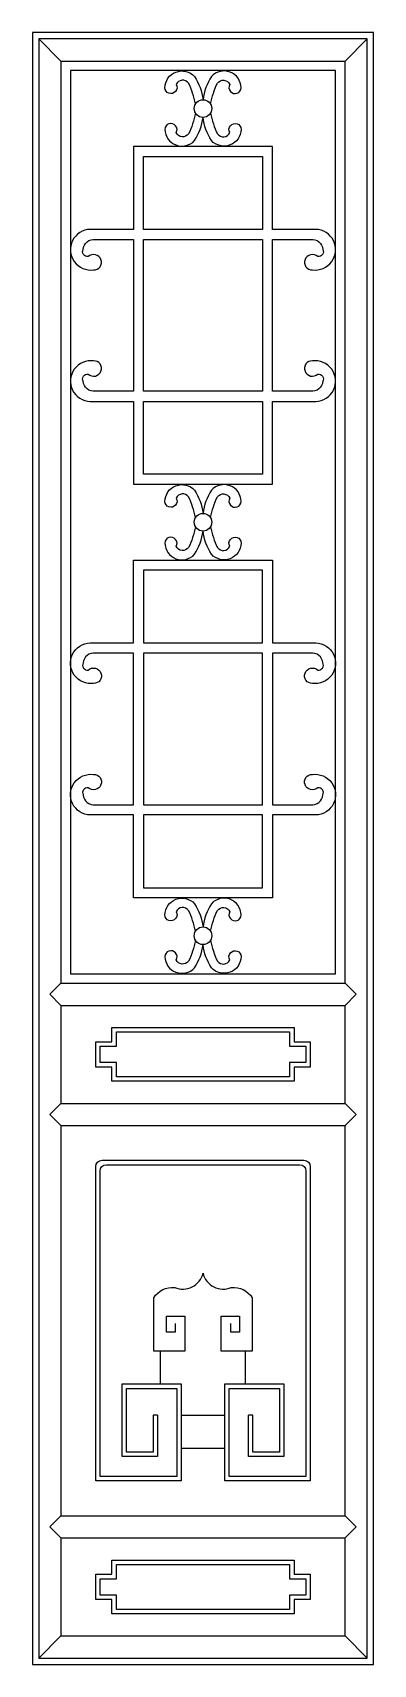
# Model space of a CAD drawing. Header units: metres. Extents: x 0 to 540, y 0 to 2580.
import ezdxf

# ---------------------------------------------------------------- set-up
doc = ezdxf.new("R2010")
doc.units = ezdxf.units.M
for name, color, linetype in [('3', 3, 'Continuous'), ('4', 4, 'Continuous'), ('7', 7, 'Continuous')]:
    doc.layers.add(name, color=color, linetype=linetype)

msp = doc.modelspace()

# ---------------------------------------------------------------- linework, layer by layer
at = {"layer": '3'}
for p, q in [((10, 2570), (45, 2535)), ((495, 2535), (530, 2570)), ((364, 1881.91), (176, 1881.91)), ((364, 1730.09), (176, 1730.09)), ((27.5, 1059.5), (45, 1077)), ((45, 1042), (27.5, 1059.5)), ((495, 1077), (512.5, 1059.5)), ((495, 1042), (512.5, 1059.5)), ((27.5, 869.5), (45, 887)), ((495, 887), (512.5, 869.5)), ((45, 852), (27.5, 869.5)), ((495, 852), (512.5, 869.5)), ((202.8, 443.39), (202.8, 495.26)), ((337.2, 443.39), (337.2, 495.26)), ((198.02, 394.06), (191.02, 394.06)), ((235.44, 394.12), (304.56, 394.12)), ((348.98, 394.06), (341.98, 394.06)), ((235.44, 342.08), (304.56, 342.08)), ((27.5, 217.5), (45, 235)), ((495, 235), (512.5, 217.5)), ((45, 200), (27.5, 217.5)), ((495, 200), (512.5, 217.5)), ((10, 10), (45, 45)), ((495, 45), (530, 10))]:
    msp.add_line(p, q, dxfattribs=at)
for points in [[(10, 10), (530, 10), (530, 2570), (10, 2570)], [(176, 2268.96), (176, 2384), (364, 2384), (364, 2268.96)], [(176, 2012.96), (176, 2252.96), (364, 2252.96), (364, 2012.96)], [(176, 1599.04), (176, 1359.04), (364, 1359.04), (364, 1599.04)], [(176, 1343.04), (176, 1228), (364, 1228), (364, 1343.04)], [(414.22, 1007), (414.22, 984.5), (440, 984.5), (440, 944.5), (414.22, 944.5), (414.22, 922), (125.78, 922), (125.78, 944.5), (100, 944.5), (100, 984.5), (125.78, 984.5), (125.78, 1007)], [(407.22, 1000), (407.22, 977.5), (433, 977.5), (433, 951.5), (407.22, 951.5), (407.22, 929), (132.78, 929), (132.78, 951.5), (107, 951.5), (107, 977.5), (132.78, 977.5), (132.78, 1000)], [(414.22, 165), (414.22, 142.5), (440, 142.5), (440, 102.5), (414.22, 102.5), (414.22, 80), (125.78, 80), (125.78, 102.5), (100, 102.5), (100, 142.5), (125.78, 142.5), (125.78, 165)], [(407.22, 158), (407.22, 135.5), (433, 135.5), (433, 109.5), (407.22, 109.5), (407.22, 87), (132.78, 87), (132.78, 109.5), (107, 109.5), (107, 135.5), (132.78, 135.5), (132.78, 158)]]:
    msp.add_lwpolyline(points, close=True, dxfattribs=at)
for points in [[(258.11, 2467.39, 0.06), (247.1, 2500.19, 0.57), (227.62, 2498.07, -1.27), (209.47, 2492.9, -0.67), (256.71, 2510.75, -0.11), (270, 2474)], [(281.89, 2467.39, -0.06), (292.9, 2500.19, -0.57), (312.38, 2498.07, 1.27), (330.53, 2492.9, 0.67), (283.29, 2510.75, 0.11), (270, 2474, 0.12)], [(258.11, 2452.61, -0.06), (247.1, 2419.81, -0.57), (227.62, 2421.93, 1.27), (209.47, 2427.1, 0.67), (256.71, 2409.25, 0.11), (270, 2446)], [(281.89, 2452.61, 0.06), (292.9, 2419.81, 0.57), (312.38, 2421.93, -1.27), (330.53, 2427.1, -0.67), (283.29, 2409.25, -0.11), (270, 2446, -0.12)], [(258.11, 1813.31, 0.06), (247.1, 1846.11, 0.57), (227.62, 1843.99, -1.27), (209.47, 1838.81, -0.67), (256.71, 1856.67, -0.11), (270, 1819.91)], [(281.89, 1813.31, -0.06), (292.9, 1846.11, -0.57), (312.38, 1843.99, 1.27), (330.53, 1838.81, 0.67), (283.29, 1856.67, 0.11), (270, 1819.91, 0.12)], [(258.11, 1798.52, -0.06), (247.1, 1765.72, -0.57), (227.62, 1767.84, 1.27), (209.47, 1773.02, 0.67), (256.71, 1755.16, 0.11), (270, 1791.91)], [(281.89, 1798.52, 0.06), (292.9, 1765.72, 0.57), (312.38, 1767.84, -1.27), (330.53, 1773.02, -0.67), (283.29, 1755.16, -0.11), (270, 1791.91, -0.12)], [(258.11, 1159.39, 0.06), (247.1, 1192.19, 0.57), (227.62, 1190.07, -1.27), (209.47, 1184.9, -0.67), (256.71, 1202.75, -0.11), (270, 1166)], [(281.89, 1159.39, -0.06), (292.9, 1192.19, -0.57), (312.38, 1190.07, 1.27), (330.53, 1184.9, 0.67), (283.29, 1202.75, 0.11), (270, 1166, 0.12)], [(258.11, 1144.61, -0.06), (247.1, 1111.81, -0.57), (227.62, 1113.93, 1.27), (209.47, 1119.1, 0.67), (256.71, 1101.25, 0.11), (270, 1138)], [(281.89, 1144.61, 0.06), (292.9, 1111.81, 0.57), (312.38, 1113.93, -1.27), (330.53, 1119.1, -0.67), (283.29, 1101.25, -0.11), (270, 1138, -0.12)], [(198.02, 394.06), (198.02, 328.61), (141.89, 328.61), (141.89, 443.39), (235.44, 443.39), (235.44, 290), (100, 290), (100, 787, -0.41), (110, 797), (430, 797, -0.41), (440, 787), (440, 290), (304.56, 290), (304.56, 443.39), (398.11, 443.39), (398.11, 328.61), (341.98, 328.61), (341.98, 394.06)], [(191.02, 394.06), (191.02, 335.61), (148.89, 335.61), (148.89, 436.39), (228.44, 436.39), (228.44, 297), (107, 297), (107, 780, -0.41), (117, 790), (423, 790, -0.41), (433, 780), (433, 297), (311.56, 297), (311.56, 436.39), (391.11, 436.39), (391.11, 335.61), (348.98, 335.61), (348.98, 394.06)], [(226.07, 538.85), (226.07, 525.26), (212.38, 525.26), (212.38, 550.74), (241.38, 550.74), (241.38, 495.26), (192.06, 495.26), (192.06, 579.51, -0.29), (225.32, 595.94, 0.46), (270, 618.34, 0.46), (314.68, 595.94, -0.29), (347.94, 579.51), (347.94, 495.26), (298.62, 495.26), (298.62, 550.74), (327.62, 550.74), (327.62, 525.26), (313.93, 525.26), (313.93, 538.85)]]:
    msp.add_lwpolyline(points, format="xyb", dxfattribs=at)
for points in [[(160, 2268.96), (91.4, 2268.96, 1.06), (96.7, 2205.01, 0.55), (108.25, 2221.03, 0.53), (88.12, 2225.97, -0.58), (80.05, 2237.26, -0.42), (99.49, 2252.96), (160, 2252.96), (160, 2012.96), (99.49, 2012.96, -0.42), (80.05, 2028.66, -0.58), (88.12, 2039.94, 0.53), (108.25, 2044.88, 0.55), (96.7, 2060.9, 1.06), (91.4, 1996.96), (160, 1996.96), (160, 1865.91), (380, 1865.91), (380, 1996.96), (448.6, 1996.96, 1.06), (443.3, 2060.9, 0.55), (431.75, 2044.88, 0.53), (451.88, 2039.94, -0.58), (459.95, 2028.66, -0.42), (440.51, 2012.96), (380, 2012.96), (380, 2252.96), (440.51, 2252.96, -0.42), (459.95, 2237.26, -0.58), (451.88, 2225.97, 0.53), (431.75, 2221.03, 0.55), (443.3, 2205.01, 1.06), (448.6, 2268.96), (380, 2268.96), (380, 2400), (160, 2400)], [(160, 1343.04), (91.4, 1343.04, -1.06), (96.7, 1406.99, -0.55), (108.25, 1390.97, -0.53), (88.12, 1386.03, 0.58), (80.05, 1374.74, 0.42), (99.49, 1359.04), (160, 1359.04), (160, 1599.04), (99.49, 1599.04, 0.42), (80.05, 1583.34, 0.58), (88.12, 1572.06, -0.53), (108.25, 1567.12, -0.55), (96.7, 1551.1, -1.06), (91.4, 1615.04), (160, 1615.04), (160, 1746.09), (380, 1746.09), (380, 1615.04), (448.6, 1615.04, -1.06), (443.3, 1551.1, -0.55), (431.75, 1567.12, -0.53), (451.88, 1572.06, 0.58), (459.95, 1583.34, 0.42), (440.51, 1599.04), (380, 1599.04), (380, 1359.04), (440.51, 1359.04, 0.42), (459.95, 1374.74, 0.58), (451.88, 1386.03, -0.53), (431.75, 1390.97, -0.55), (443.3, 1406.99, -1.06), (448.6, 1343.04), (380, 1343.04), (380, 1212), (160, 1212)]]:
    msp.add_lwpolyline(points, format="xyb", close=True, dxfattribs=at)
for points in [[(264, 1881.91), (176, 1881.91), (176, 1996.96), (364, 1996.96), (364, 1881.91), (304, 1881.91)], [(264, 1730.09), (176, 1730.09), (176, 1615.04), (364, 1615.04), (364, 1730.09), (304, 1730.09)]]:
    msp.add_lwpolyline(points, dxfattribs=at)
for centre in [(270, 2460), (270, 1805.91), (270, 1152)]:
    msp.add_circle(centre, 14, dxfattribs=at)
at = {"layer": '4'}
msp.add_lwpolyline([(0, 0), (540, 0), (540, 2580), (0, 2580)], close=True, dxfattribs=at)
at = {"layer": '7'}
for p, q in [((45, 2535), (45, 1077)), ((45, 2535), (495, 2535)), ((495, 1077), (495, 2535)), ((45, 1077), (495, 1077)), ((45, 1042), (45, 887)), ((45, 1042), (495, 1042)), ((495, 887), (495, 1042)), ((45, 887), (495, 887)), ((45, 852), (45, 235)), ((45, 852), (495, 852)), ((495, 235), (495, 852)), ((45, 235), (495, 235)), ((45, 200), (45, 45)), ((45, 200), (495, 200)), ((495, 45), (495, 200)), ((45, 45), (495, 45))]:
    msp.add_line(p, q, dxfattribs=at)
msp.add_lwpolyline([(60, 2520), (60, 1092), (480, 1092), (480, 2520)], close=True, dxfattribs=at)

doc.saveas('drawing.dxf')
